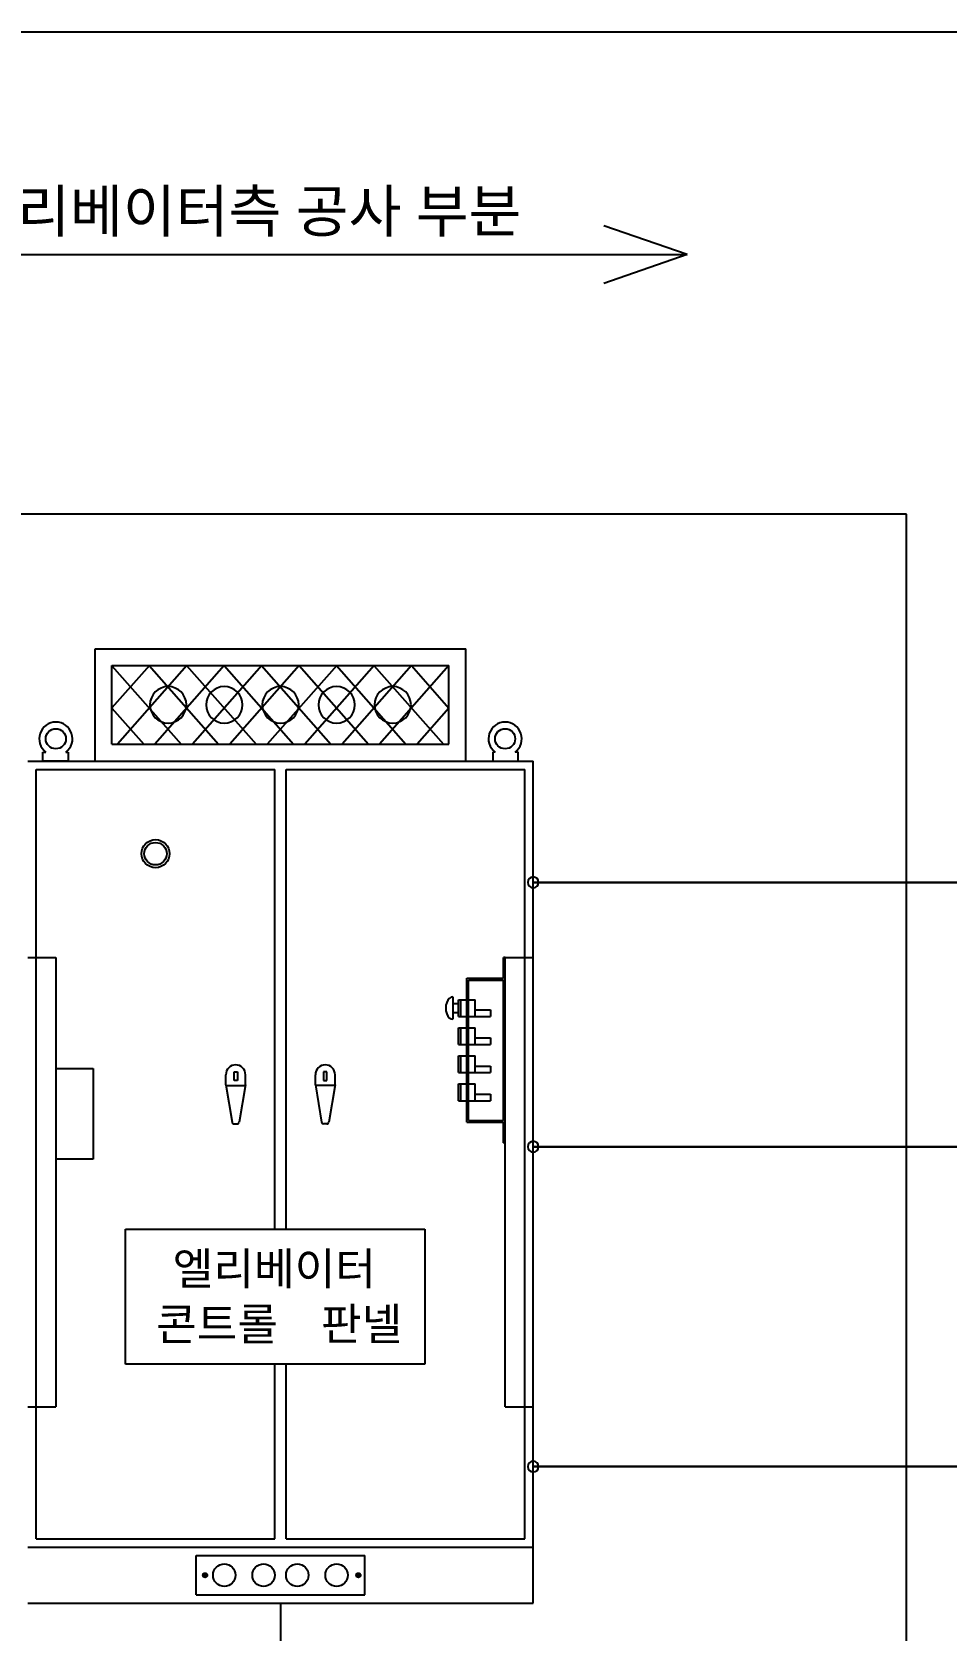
# Model space of a CAD drawing. Header units: millimetres. Extents: x 2370 to 266135, y -585395 to 33485.
# Drawn here: x 170910 to 174172, y -3335 to 2369 of the extents above; entities that cross this region are included whole.
import ezdxf
from ezdxf.lldxf.tags import DXFTag

# ---------------------------------------------------------------- set-up
doc = ezdxf.new("R2010")
doc.units = ezdxf.units.MM
doc.layers.add('기계실', color=7, linetype='Continuous')
doc.layers.add('문자', color=3, linetype='Continuous', lineweight=25)
doc.styles.add('SH_진천_나눔', font='')
doc.styles.get('SH_진천_나눔').set_extended_font_data('NanumGothic', bold=True)
tags = doc.linetypes.add('HIDDEN2', pattern=[0.1875, 0.125, -0.0625]).pattern_tags.tags
tags[6:7] = [DXFTag(74, 4), DXFTag(75, 0), DXFTag(340, '0'), DXFTag(46, 1.0), DXFTag(50, 0.0), DXFTag(44, 0.0), DXFTag(45, 0.0)]
tags[4:5] = [DXFTag(74, 4), DXFTag(75, 0), DXFTag(340, '0'), DXFTag(46, 1.0), DXFTag(50, 0.0), DXFTag(44, 0.0), DXFTag(45, 0.0)]

msp = doc.modelspace()

# ---------------------------------------------------------------- linework, layer by layer
at = {"lineweight": -3}
msp.add_line((164719, 2369.3), (178645.7, 2369.3), dxfattribs=at)
for points in [[(175394.3, -666.1), (172698.9, -666.1)], [(175394.3, -1609.7), (172698.9, -1609.7)], [(175394.3, -2751.4), (172698.9, -2751.4)]]:
    msp.add_lwpolyline(points, dxfattribs=at)
at = {"layer": '기계실', "color": 0, "lineweight": -3}
for p, q in [((171135.6, -233), (171135.6, 167.9)), ((171135.6, 167.9), (172458.4, 167.9)), ((172458.4, -233), (172458.4, 167.9)), ((171329.3, 107.7), (171195.7, -43.7)), ((171195.7, -172.8), (171195.7, 107.7)), ((171195.7, 107.7), (172398.2, 107.7)), ((171195.7, 106.6), (171442.5, -172.8)), ((171463, 107.7), (171215.4, -172.8)), ((171328.4, 107.7), (171576.2, -172.8)), ((171596.6, 107.7), (171349, -172.8)), ((171462.1, 107.7), (171709.9, -172.8)), ((171730.3, 107.7), (171482.7, -172.8)), ((171595.8, 107.7), (171843.6, -172.8)), ((171863.9, 107.7), (171616.3, -172.8)), ((171729.5, 107.7), (171977.3, -172.8)), ((171997.6, 107.7), (171750, -172.8)), ((171863.2, 107.7), (172111, -172.8)), ((172131.2, 107.7), (171883.6, -172.8)), ((171996.9, 107.7), (172244.7, -172.8)), ((172264.8, 107.7), (172017.3, -172.8)), ((172130.6, 107.7), (172378.4, -172.8)), ((172398.2, 107.5), (172150.9, -172.8)), ((172264.3, 107.7), (172398.2, -43.9)), ((172398, 107.7), (172398.2, 107.5)), ((172398.2, -172.8), (172398.2, 107.7)), ((171195.7, -44.7), (171308.8, -172.8)), ((172398.2, -44), (172284.6, -172.8)), ((170948.5, -200.9), (170959.3, -200.9)), ((170948.5, -233), (170948.5, -200.9)), ((171031.2, -200.9), (171039.6, -200.9)), ((171039.6, -200.9), (171039.6, -233)), ((171195.7, -172.8), (172398.2, -172.8)), ((172562.7, -200.9), (172554.3, -200.9)), ((172554.3, -200.9), (172554.3, -233)), ((172645.4, -200.9), (172634.6, -200.9)), ((172645.4, -233), (172645.4, -200.9)), ((170895.1, -233), (172698.9, -233)), ((170925.1, -263), (171776.9, -263)), ((170925.1, -3008.8), (170925.1, -263)), ((171039.6, -233), (170948.5, -233)), ((171776.9, -1904.4), (171776.9, -263)), ((171817, -263), (172668.8, -263)), ((171817, -1904.4), (171817, -263)), ((172554.3, -233), (172645.4, -233)), ((172668.8, -3008.8), (172668.8, -263)), ((172698.9, -3239.3), (172698.9, -233)), ((171602.1, -1389.1), (171602.1, -1352.5)), ((171631.8, -1341.8), (171643.5, -1341.8)), ((171631.8, -1373.8), (171631.8, -1341.8)), ((171643.5, -1341.8), (171643.5, -1373.8)), ((171672.2, -1389.1), (171672.2, -1352.5)), ((171921.7, -1389.1), (171921.7, -1352.5)), ((171962.1, -1341.8), (171950.5, -1341.8)), ((171950.5, -1341.8), (171950.5, -1373.8)), ((171962.1, -1373.8), (171962.1, -1341.8)), ((171991.9, -1389.1), (171991.9, -1352.5)), ((171602.1, -1389.1), (171624.1, -1522)), ((171602.3, -1390.7), (171671.9, -1390.7)), ((171643.5, -1373.8), (171631.8, -1373.8)), ((171672.2, -1389.1), (171650.1, -1522)), ((171921.7, -1389.1), (171943.8, -1522)), ((171991.6, -1390.7), (171922, -1390.7)), ((171950.5, -1373.8), (171962.1, -1373.8)), ((171991.9, -1389.1), (171969.8, -1522)), ((171630.1, -1527.9), (171643.2, -1527.9)), ((171963.8, -1527.9), (171950.7, -1527.9)), ((171776.9, -3008.8), (171776.9, -2385.3)), ((171817, -3008.8), (171817, -2385.3)), ((170925.1, -3008.8), (171776.9, -3008.8)), ((171817, -3008.8), (172668.8, -3008.8)), ((170895.1, -3038.9), (172698.9, -3038.9)), ((171496.3, -3209.3), (171496.3, -3069)), ((171496.3, -3069), (172097.6, -3069)), ((172097.6, -3209.3), (172097.6, -3069)), ((171528, -3131.3), (171528, -3146.9)), ((172075, -3131.3), (172075, -3146.9)), ((171535.8, -3139.1), (171520.2, -3139.1)), ((172082.8, -3139.1), (172067.2, -3139.1)), ((170895.1, -3239.3), (172698.9, -3239.3)), ((171496.3, -3209.3), (172097.6, -3209.3))]:
    msp.add_line(p, q, dxfattribs=at)
at = {"layer": '기계실', "color": 0, "lineweight": -3, "ltscale": 10}
for p, q in [((170895.1, -934.5), (170995.3, -934.5)), ((170995.3, -934.5), (170995.3, -2537.8)), ((172598.7, -934.5), (172592.6, -934.5)), ((172592.6, -1008.6), (172592.6, -934.5)), ((172598.7, -934.5), (172698.9, -934.5)), ((172598.7, -2537.8), (172598.7, -934.5)), ((172462.4, -1008.6), (172592.6, -1008.6)), ((172462.4, -1521.7), (172462.4, -1008.6)), ((172468.4, -1014.6), (172592.6, -1014.6)), ((172468.4, -1515.7), (172468.4, -1014.6)), ((172592.6, -1515.7), (172592.6, -1014.6)), ((172412.4, -1074.7), (172412.4, -1154.9)), ((172412.4, -1098.8), (172432.3, -1098.8)), ((172412.4, -1130.9), (172432.3, -1130.9)), ((172432.3, -1084.8), (172462.4, -1084.8)), ((172432.3, -1144.9), (172432.3, -1084.8)), ((172440.3, -1144.9), (172440.3, -1084.8)), ((172462.4, -1084.8), (172491.9, -1084.8)), ((172491.9, -1144.9), (172491.9, -1084.8)), ((172491.9, -1121.2), (172546.8, -1121.2)), ((172546.8, -1121.2), (172546.8, -1144.9)), ((172432.3, -1144.9), (172462.4, -1144.9)), ((172432.3, -1245.1), (172432.3, -1185)), ((172432.3, -1185), (172462.4, -1185)), ((172440.3, -1245.1), (172440.3, -1185)), ((172462.4, -1144.9), (172546.8, -1144.9)), ((172462.4, -1185), (172491.9, -1185)), ((172491.9, -1245.1), (172491.9, -1185)), ((172432.3, -1245.1), (172462.4, -1245.1)), ((172462.4, -1245.1), (172546.8, -1245.1)), ((172491.9, -1221.4), (172546.8, -1221.4)), ((172546.8, -1221.4), (172546.8, -1245.1)), ((172432.3, -1345.3), (172432.3, -1285.2)), ((172432.3, -1285.2), (172462.4, -1285.2)), ((172440.3, -1345.3), (172440.3, -1285.2)), ((172462.4, -1285.2), (172491.9, -1285.2)), ((172491.9, -1345.3), (172491.9, -1285.2)), ((170995.3, -1330.8), (171128.8, -1330.8)), ((171128.8, -1330.8), (171128.8, -1654)), ((172432.3, -1345.3), (172462.4, -1345.3)), ((172462.4, -1345.3), (172546.8, -1345.3)), ((172491.9, -1321.7), (172546.8, -1321.7)), ((172546.8, -1321.7), (172546.8, -1345.3)), ((172432.3, -1385.4), (172462.4, -1385.4)), ((172432.3, -1445.5), (172432.3, -1385.4)), ((172440.3, -1445.5), (172440.3, -1385.4)), ((172462.4, -1385.4), (172491.9, -1385.4)), ((172491.9, -1445.5), (172491.9, -1385.4)), ((172491.9, -1421.9), (172546.8, -1421.9)), ((172546.8, -1421.9), (172546.8, -1445.5)), ((172432.3, -1445.5), (172462.4, -1445.5)), ((172462.4, -1445.5), (172546.8, -1445.5)), ((172462.4, -1521.7), (172592.6, -1521.7)), ((172468.4, -1515.7), (172592.6, -1515.7)), ((172592.6, -1595.8), (172592.6, -1521.7)), ((172592.6, -1595.8), (172598.7, -1595.8)), ((171128.8, -1654), (170995.3, -1654)), ((170895.1, -2537.8), (170995.3, -2537.8)), ((172598.7, -2537.8), (172698.9, -2537.8))]:
    msp.add_line(p, q, dxfattribs=at)
at = {"layer": '기계실', "color": 0, "lineweight": -3}
for centre, radius in [((170995.3, -153.5), 35.9), ((172598.7, -153.5), 35.9), ((171351, -563.7), 50.1), ((171351, -563.7), 40.1), ((171528, -3139.1), 7.8), ((172075, -3139.1), 7.8)]:
    msp.add_circle(centre, radius, dxfattribs=at)
at = {"layer": '기계실', "color": 0, "lineweight": -3, "ltscale": 1.5}
for centre in [(171596.5, -3139.1), (171736.8, -3139.1), (171857.1, -3139.1), (171997.4, -3139.1)]:
    msp.add_circle(centre, 40.1, dxfattribs=at)
at = {"layer": '기계실', "color": 0, "lineweight": -3}
for centre, radius, start, end in [((171396.1, -32.5), 65.1, 0, 180), ((171596.5, -32.5), 65.1, 0, 180), ((171797, -32.5), 65.1, 0, 180), ((171997.4, -32.5), 65.1, 0, 180), ((172197.8, -32.5), 65.1, 0, 180), ((171396.1, -32.5), 65.1, 180, 0), ((171596.5, -32.5), 65.1, 180, 0), ((171797, -32.5), 65.1, 180, 0), ((171997.4, -32.5), 65.1, 180, 0), ((172197.8, -32.5), 65.1, 180, 0), ((170995.3, -153.5), 59.5, 307.1813, 232.8187), ((172598.7, -153.5), 59.5, 307.1813, 232.8187), ((171637.1, -1352.5), 35.1, 0, 180), ((171956.8, -1352.5), 35.1, 0, 180), ((171631, -1520.8), 7.01, 189.4325, 272.5531), ((171643.2, -1520.9), 7.01, 270, 350.5675), ((171950.7, -1520.9), 7.01, 189.4325, 270), ((171962.9, -1520.8), 7.01, 267.4469, 350.5675)]:
    msp.add_arc(centre, radius, start, end, dxfattribs=at)
at = {"layer": '기계실', "color": 0, "lineweight": -3, "ltscale": 10}
msp.add_ellipse((172412.4, -1114.8), major_axis=(0, 40.1), ratio=0.640418, start_param=0, end_param=3.141593, dxfattribs=at)
at = {"layer": '문자', "lineweight": -3}
for p, q in [((173249, 1574.6), (172950.8, 1677.7)), ((170509.3, 1574.6), (173249, 1574.6)), ((173249, 1574.6), (172950.8, 1471.6)), ((172698.9, -666.1), (175621.8, -666.1)), ((172698.9, -1609.7), (175621.8, -1609.7)), ((172698.9, -2751.4), (175621.8, -2751.4)), ((171797, -3239.3), (171797, -4085.3))]:
    msp.add_line(p, q, dxfattribs=at)
at = {"layer": '문자', "linetype": 'HIDDEN2', "lineweight": -3}
for p, q in [((174031.7, 648.4), (170160.2, 648.4)), ((174031.7, -5214.5), (174031.7, 648.4))]:
    msp.add_line(p, q, dxfattribs=at)
at = {"layer": '문자', "color": 3, "lineweight": -3}
for p, q in [((171244, -1904.4), (172311.8, -1904.4)), ((171244, -2385.3), (171244, -1904.4)), ((172311.8, -1904.4), (172311.8, -2385.3)), ((172311.8, -2385.3), (171244, -2385.3))]:
    msp.add_line(p, q, dxfattribs=at)
at = {"layer": '문자', "lineweight": -3}
for centre, start, end in [((172698.9, -666.1), 0, 180), ((172698.9, -666.1), 180, 0), ((172698.9, -1609.7), 0, 180), ((172698.9, -1609.7), 180, 0), ((172698.9, -2751.4), 0, 180), ((172698.9, -2751.4), 180, 0)]:
    msp.add_arc(centre, 19.3, start, end, dxfattribs=at)

# ---------------------------------------------------------------- texts
at = {"layer": '문자', "color": 3, "lineweight": -3, "style": 'SH_진천_나눔'}
msp.add_text('엘리베이터측 공사 부분', height=150.317, dxfattribs=at).set_placement((170668.8, 1655.1))
at = {"layer": '문자', "color": 0, "lineweight": -3, "style": 'SH_진천_나눔'}
for s, p in [('엘리베이터', (171412.4, -2102.3)), ('콘트롤', (171352.9, -2300.3)), ('판넬', (171941.4, -2300.3))]:
    msp.add_text(s, height=115.63, dxfattribs=at).set_placement(p)

doc.saveas('drawing.dxf')
